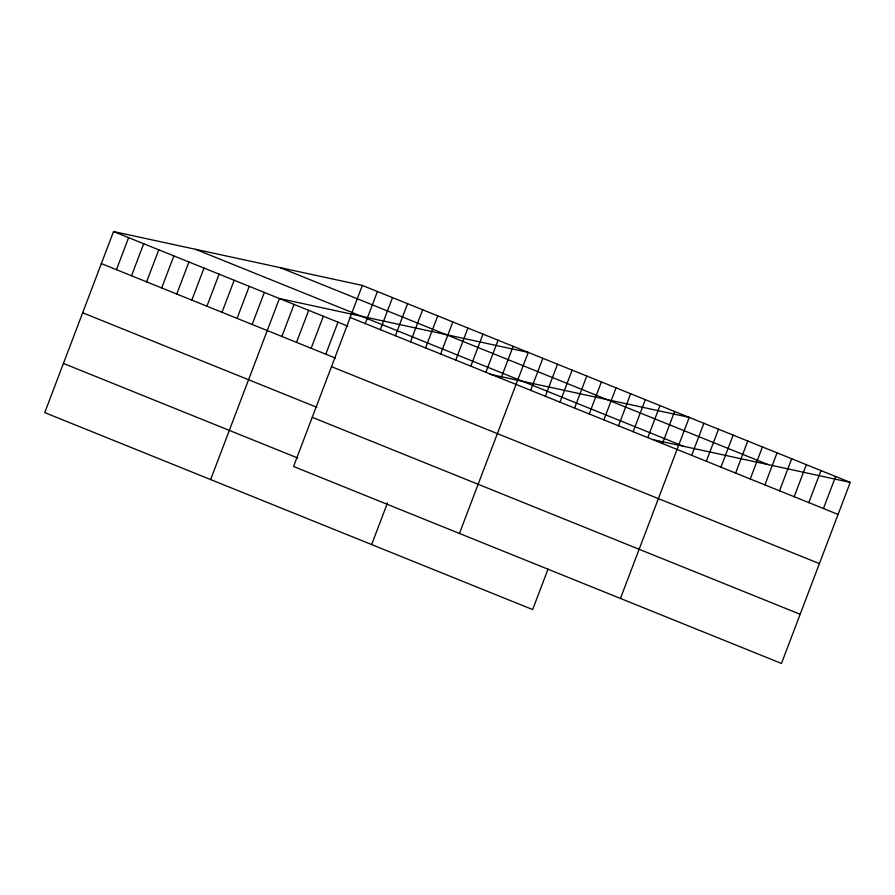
<?xml version="1.0" encoding="UTF-8"?>
<svg xmlns="http://www.w3.org/2000/svg" width="895" height="895" viewBox="0 0 895 895"><rect width="100%" height="100%" fill="white"/><g stroke="black" fill="none" stroke-linecap="round" stroke-linejoin="round"><path stroke-width="1.34" d="M362.341 285.427L293.56 466.485L781.469 663.452L850.25 482.394L362.341 285.427L113.531 231.548L44.75 412.606L532.659 609.573L547.986 569.22M116.439 269.686L128.611 237.645M131.52 275.772L143.692 243.731M146.601 281.858L158.773 249.817M161.682 287.944L173.854 255.903M176.762 294.03L188.934 261.989M191.843 300.116L204.015 268.075M206.924 306.213L219.096 274.172M222.005 312.299L234.177 280.258M237.085 318.385L249.257 286.344M252.166 324.471L264.338 292.43M210.638 479.575L279.419 298.516L528.229 352.395L459.448 533.454M281.88 336.464L294.052 304.423M296.525 342.382L308.697 310.341M311.158 348.289L323.33 316.248M325.791 354.196L337.963 322.155M365.25 323.565L377.421 291.524M380.33 329.651L392.502 297.61M395.411 335.737L407.583 303.696M410.492 341.823L422.664 309.782M425.572 347.909L437.744 315.868M440.653 353.995L452.825 321.954M371.649 544.574L387.457 502.968M455.734 360.092L467.906 328.051M470.815 366.178L482.987 334.137M485.895 372.264L498.067 340.223M500.976 378.35L513.148 346.309M530.69 390.343L542.862 358.302M545.335 396.261L557.507 364.22M559.968 402.168L572.14 370.127M574.601 408.075L586.773 376.034M589.246 413.982L601.418 381.941M603.879 419.889L616.051 387.848M618.512 425.796L630.684 393.755M633.157 431.714L645.329 399.673M647.79 437.621L659.962 405.58M662.434 443.528L674.606 411.487M620.459 598.453L689.24 417.394L489.688 374.188M691.701 455.342L703.873 423.301M706.345 461.249L718.517 429.208M720.978 467.168L733.15 435.127M735.612 473.075L747.784 441.034M750.256 478.982L762.428 446.941M764.889 484.889L777.061 452.848M779.534 490.796L791.706 458.755M794.167 496.703L806.339 464.662M808.8 502.621L820.972 470.569M823.445 508.528L835.617 476.487M654.223 439.948L850.25 482.394M280.224 267.65L768.145 464.617M195.636 249.336L683.545 446.292M350.169 317.468L838.078 514.435M113.531 231.548L347.73 326.093M101.359 263.589L335.558 358.134M331.486 366.648L819.395 563.604M82.676 312.769L316.875 407.314M312.243 417.316L800.152 614.272M63.433 363.437L297.632 457.971"/></g></svg>
